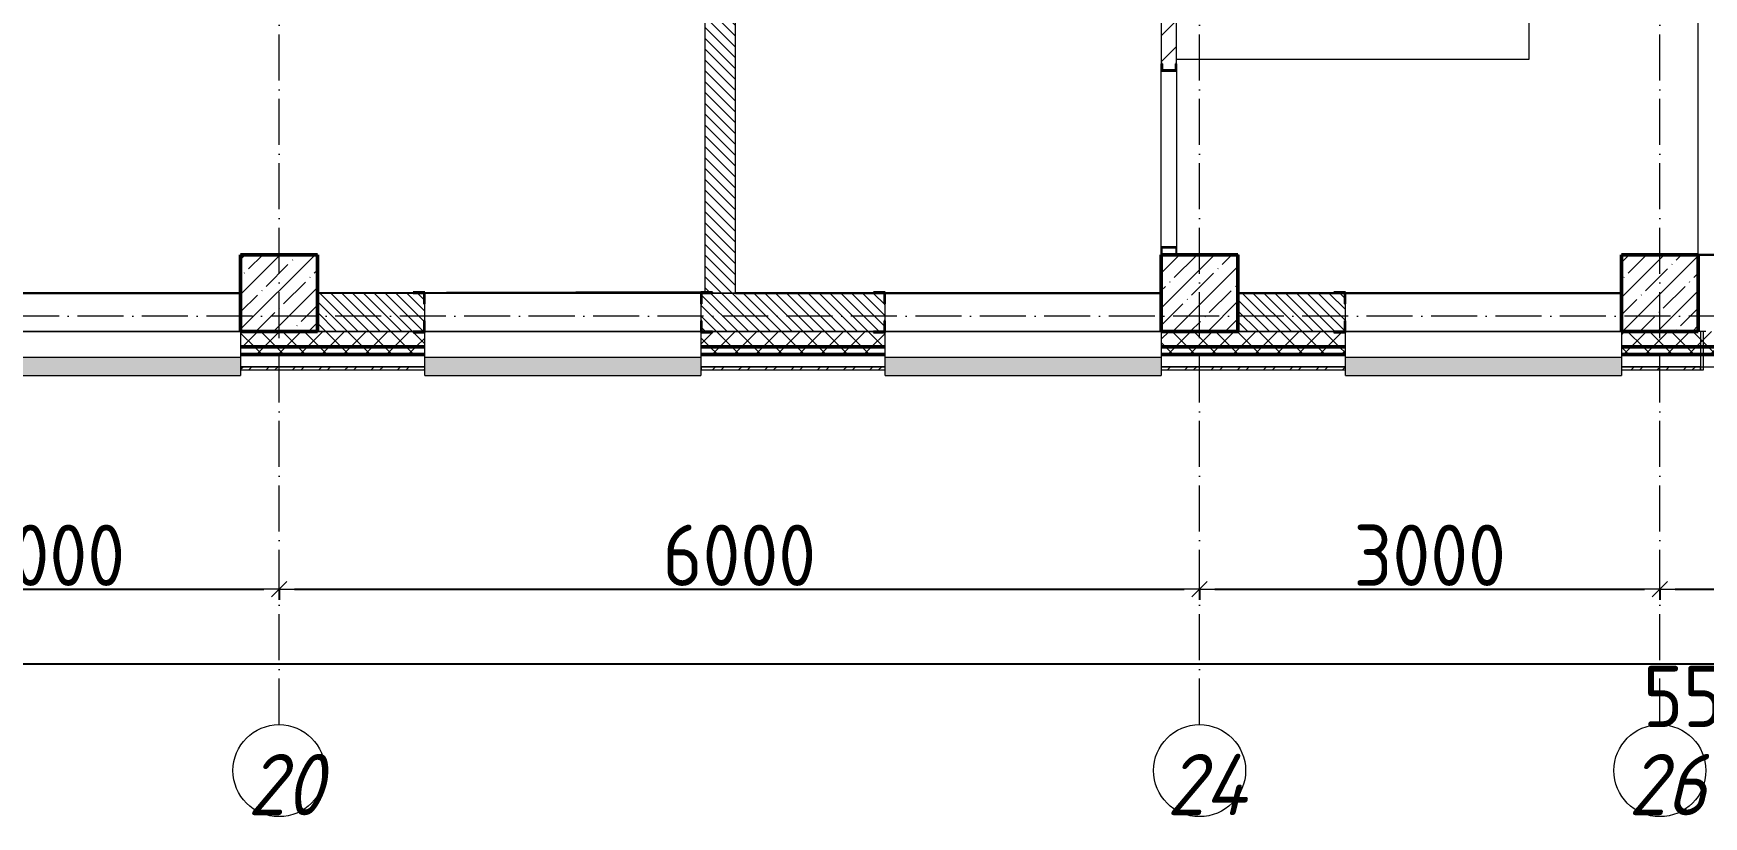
# Model space of a CAD drawing. Header units: millimetres. Extents: x -213536 to 1564669, y 70501 to 942238.
# Drawn here: x 720821 to 731707, y 281199 to 286307 of the extents above; entities that cross this region are included whole.
import ezdxf

# ---------------------------------------------------------------- set-up
doc = ezdxf.new("R2010")
doc.units = ezdxf.units.MM
doc.linetypes.add('50_200_ШТРИХ_1Т_ш5_п1_п1_', pattern=[700, 500, -100, 0, -100])
for name, color, linetype, lineweight in [('3) ЖБ 4м', 3, 'Continuous', 30), ('3.1) ЖБ окна 1.2 м', 102, 'Continuous', 30), ('A-____-____-DIMS', 7, 'Continuous', 9), ('A-FLOR-____-OTLN', 7, 'Continuous', 9), ('A-GENM-____-MCUT', 7, 'Continuous', 25), ('A-GENM-____-OTLN-1', 7, 'Continuous', 25), ('A-GLAZ-____-OTLN', 7, 'Continuous', 9), ('A-WALL-____-MCUT-2', 7, 'Continuous', 50), ('A-WALL-____-MCUT-3', 7, 'Continuous', 9), ('A-WALL-____-OTLN', 7, 'Continuous', 9), ('A-WALL-____-PATT-1', 7, 'Continuous', 9), ('A-WALL-FNSH-MCUT-1', 7, 'Continuous', 9), ('I-WALL-____-OTLN', 7, 'Continuous', 9), ('S-COLS-____-MCUT', 7, 'Continuous', 50), ('S-COLS-____-OTLN', 7, 'Continuous', 9), ('S-GRID-____-IDEN', 7, 'Continuous', 9), ('S-GRID-____-OTLN-1', 7, '50_200_ШТРИХ_1Т_ш5_п1_п1_', 9)]:
    doc.layers.add(name, color=color, linetype=linetype, lineweight=lineweight)
doc.layers.add('A-GLAZ-____-OTLN-1', color=7, linetype='Continuous', lineweight=9, true_color=0xc0c0c0)
doc.styles.add('ISOCPEUR_I', font='isocpeui.ttf', dxfattribs={"width": 0.9, "height": 2.5})
doc.styles.add('СПДС', font='isocpeur.ttf', dxfattribs={"width": 0.9})
doc.dimstyles.new('Размера А3', dxfattribs={"dimtxt": 200, "dimasz": 100, "dimexe": 70, "dimexo": 100, "dimgap": 20, "dimtad": 1, "dimdec": 0, "dimrnd": 10, "dimzin": 0, "dimdsep": 46, "dimtxsty": 'СПДС', "dimblk": 'ARROWHEAD_6', "dimcen": 1, "dimclrd": 256, "dimclre": 256, "dimclrt": 256, "dimazin": 0, "dimtfac": 1, "dimtdec": 0, "dimtmove": 2, "dimatfit": 3, "dimfxl": 1, "dimtolj": 1, "dimtzin": 0, "dimarcsym": 0})
pattern_1 = [(135, (693371.93, 286281.11), (-35.35534, -35.35534), [])]
pattern_2 = [(45, (693371.93, 286281.11), (-70.71068, 70.71068), []), (135, (693371.93, 286281.11), (-70.71068, -70.71068), [])]

# ---------------------------------------------------------------- blocks, each defined once
blk = doc.blocks.new('BSC_Колонна _Прямоугольная - 500х500-V72-АР1_План отверстий 3 этажа в осях 1-64_А-ГГ')
at = {"layer": 'S-COLS-____-OTLN'}
h = blk.add_hatch(dxfattribs=at)
h.set_pattern_fill('FP_109', color=256, style=0, pattern_type=2)
h.set_pattern_definition([(45, (-38050, 1668.96), (-114.04925, 114.04925), []), (45, (-37935.95, 1668.96), (-114.04925, 114.04925), [201.613, -40.323, 3.353, -36.97])])
h.paths.add_polyline_path([(-250, -250), (250, -250), (250, 250), (-250, 250)], flags=0)
at = {"layer": 'S-COLS-____-MCUT'}
for p, q in [((250, 250), (-250, 250)), ((-250, 250), (-250, -250)), ((250, -250), (250, 250)), ((-250, -250), (250, -250))]:
    blk.add_line(p, q, dxfattribs=at)
blk = doc.blocks.new('BSC_Колонна _Прямоугольная - 500х500-V74-АР1_План отверстий 3 этажа в осях 1-64_А-ГГ')
at = {"layer": 'S-COLS-____-OTLN'}
h = blk.add_hatch(dxfattribs=at)
h.set_pattern_fill('FP_111', color=256, style=0, pattern_type=2)
h.set_pattern_definition([(45, (-29050, 1668.96), (-114.04925, 114.04925), []), (45, (-28935.95, 1668.96), (-114.04925, 114.04925), [201.613, -40.323, 3.353, -36.97])])
h.paths.add_polyline_path([(-250, -250), (250, -250), (250, 250), (-250, 250)], flags=0)
at = {"layer": 'S-COLS-____-MCUT'}
for p, q in [((250, 250), (-250, 250)), ((-250, 250), (-250, -250)), ((250, -250), (250, 250)), ((-250, -250), (250, -250))]:
    blk.add_line(p, q, dxfattribs=at)
blk = doc.blocks.new('BSC_Колонна _Прямоугольная - 500х500-V113-АР1_План отверстий 3 этажа в осях 1-64_А-ГГ')
at = {"layer": 'S-COLS-____-OTLN'}
h = blk.add_hatch(dxfattribs=at)
h.set_pattern_fill('FP_136', color=256, style=0, pattern_type=2)
h.set_pattern_definition([(45, (-35050, 1668.96), (-114.04925, 114.04925), []), (45, (-34935.95, 1668.96), (-114.04925, 114.04925), [201.613, -40.323, 3.353, -36.97])])
h.paths.add_polyline_path([(-150, -250), (250, -250), (250, 250), (-250, 250), (-250, -250), (-153, -250)], flags=0)
at = {"layer": 'S-COLS-____-MCUT'}
for p, q in [((-250, 250), (-250, -250)), ((-153, 250), (-247, 250)), ((250, 250), (-150, 250)), ((250, -250), (250, 250)), ((-250, -250), (250, -250))]:
    blk.add_line(p, q, dxfattribs=at)
blk = doc.blocks.new('Фахверк_СКБ_Уголок - 250_2700-27497298-АР1_План отверстий 3 этажа в осях 1-64_А-ГГ')
at = {"layer": 'A-GENM-____-MCUT'}
for p, q in [((200, 181), (125, 181)), ((125, 181), (125, 106)), ((131, 106), (131, 175)), ((131, 175), (200, 175)), ((200, 175), (200, 181)), ((125, 106), (131, 106)), ((131, -6), (125, -6)), ((125, -6), (125, -81)), ((125, -81), (200, -81)), ((131, -75), (131, -6)), ((200, -75), (131, -75)), ((200, -81), (200, -75))]:
    blk.add_line(p, q, dxfattribs=at)
blk = doc.blocks.new('154_Стойка_СКБ_Швеллер - СМ-2180_100-28318692-АР1_План отверстий 3 этажа в осях 1-64_А-ГГ')
at = {"layer": 'A-GENM-____-MCUT'}
for p, q in [((171, 50), (125, 50)), ((125, 50), (125, -50)), ((129.5, 42.4), (171, 42.4)), ((129.5, -42.4), (129.5, 42.4)), ((171, 42.4), (171, 50)), ((125, -50), (171, -50)), ((171, -42.4), (129.5, -42.4)), ((171, -50), (171, -42.4))]:
    blk.add_line(p, q, dxfattribs=at)
blk = doc.blocks.new('154_Фахверк_СКБ_Швеллер - Тип_100_3550_1-28320239-АР1_План отверстий 3 этажа в осях 1-64_А-ГГ')
at = {"layer": 'A-GENM-____-MCUT'}
for p, q in [((175, 50), (125, 50)), ((125, 50), (125, -50)), ((128, 47), (175, 47)), ((128, -47), (128, 47)), ((175, 47), (175, 50)), ((125, -50), (175, -50)), ((175, -47), (128, -47)), ((175, -50), (175, -47))]:
    blk.add_line(p, q, dxfattribs=at)
blk = doc.blocks.new('Отлив_СКБ - Отлив витража_120_НВФ-31885687-АР1_План отверстий 3 этажа в осях 1-64_А-ГГ')
at = {"layer": 'A-GLAZ-____-OTLN-1'}
for points in [[(0, 0), (0, -2), (1800, -2), (1800, 0), (534, 0)], [(0, -2), (0, -120), (1800, -120), (1800, -2), (534, -2)]]:
    blk.add_hatch(color=256, dxfattribs=at).paths.add_polyline_path(points, flags=0)
at = {"layer": 'A-GLAZ-____-OTLN'}
for p, q in [((0, 0), (1800, 0)), ((1800, -2), (0, -2)), ((0, -120), (0, -83)), ((1800, -83), (1800, -120)), ((0, -120), (1800, -120))]:
    blk.add_line(p, q, dxfattribs=at)
blk = doc.blocks.new('Отлив_СКБ - Отлив витража_120_НВФ-V214-АР1_План отверстий 3 этажа в осях 1-64_А-ГГ')
at = {"layer": 'A-GLAZ-____-OTLN-1'}
for points in [[(0, -2), (1800, -2), (1800, 0), (0, 0)], [(731, -120), (1800, -120), (1800, -2), (0, -2), (0, -120)]]:
    blk.add_hatch(color=256, dxfattribs=at).paths.add_polyline_path(points, flags=0)
at = {"layer": 'A-GLAZ-____-OTLN'}
for p, q in [((0, 0), (1800, 0)), ((1800, -2), (0, -2)), ((0, -120), (0, -83)), ((1800, -63), (1800, -120)), ((0, -120), (1800, -120))]:
    blk.add_line(p, q, dxfattribs=at)
blk = doc.blocks.new('Стены 7 - Стены 4-31196221-АР1_План отверстий 3 этажа в осях 1-64_А-ГГ')
at = {"layer": 'A-WALL-____-MCUT-3'}
for p, q in [((-1799, 41030), (-1799, 41010)), ((-1549, 41030), (-1799, 41030)), ((-1799, 41010), (-1549, 41010)), ((-1549, 41010), (-1549, 41030))]:
    blk.add_line(p, q, dxfattribs=at)
blk = doc.blocks.new('Ось сетки - Круг_Ø6_00__ISO-2_5_0_9K_-25732049-АР1_План отверстий 3 этажа в осях 1-64_А-ГГ')
at = {"layer": 'S-GRID-____-IDEN'}
blk.add_circle((0, 0), 3, dxfattribs=at)
blk = doc.blocks.new('ARROWHEAD_6')
at = {"color": 0, "linetype": 'Continuous'}
for p, q in [((0, 0), (-1, 0)), ((-0.5, -0.5), (0.5, 0.5))]:
    blk.add_line(p, q, dxfattribs=at)
blk = doc.blocks.new('*D5537')
at = {"layer": 'A-____-____-DIMS', "lineweight": -2, "transparency": 16777216}
for p, q in [((719422, 282689), (719422, 282613)), ((719522, 282683), (722322, 282683)), ((722422, 282689), (722422, 282613))]:
    blk.add_line(p, q, dxfattribs=at)
at = {"layer": 'Defpoints', "color": 0, "lineweight": 30, "transparency": 16777216}
for p in [(719422, 282789), (722422, 282789), (722422, 282683)]:
    blk.add_point(p, dxfattribs=at)
at = {"layer": 'A-____-____-DIMS', "lineweight": -2, "transparency": 16777216, "xscale": 100, "yscale": 100, "zscale": 100, "rotation": 180}
blk.add_blockref('ARROWHEAD_6', (719422, 282683), dxfattribs=at)
at = {"layer": 'A-____-____-DIMS', "lineweight": -2, "transparency": 16777216, "xscale": 100, "yscale": 100, "zscale": 100}
blk.add_blockref('ARROWHEAD_6', (722422, 282683), dxfattribs=at)
at = {"layer": 'A-____-____-DIMS', "transparency": 16777216, "insert": (720922, 282903), "char_height": 400, "attachment_point": 5, "style": 'СПДС'}
blk.add_mtext('\\A1;3000', dxfattribs=at)
blk = doc.blocks.new('*D5538')
at = {"layer": 'A-____-____-DIMS', "lineweight": -2, "transparency": 16777216}
for p, q in [((722422, 282689), (722422, 282613)), ((722522, 282683), (728322, 282683)), ((728422, 282689), (728422, 282613))]:
    blk.add_line(p, q, dxfattribs=at)
at = {"layer": 'Defpoints', "color": 0, "lineweight": 30, "transparency": 16777216}
for p in [(722422, 282789), (728422, 282789), (728422, 282683)]:
    blk.add_point(p, dxfattribs=at)
at = {"layer": 'A-____-____-DIMS', "lineweight": -2, "transparency": 16777216, "xscale": 100, "yscale": 100, "zscale": 100, "rotation": 180}
blk.add_blockref('ARROWHEAD_6', (722422, 282683), dxfattribs=at)
at = {"layer": 'A-____-____-DIMS', "lineweight": -2, "transparency": 16777216, "xscale": 100, "yscale": 100, "zscale": 100}
blk.add_blockref('ARROWHEAD_6', (728422, 282683), dxfattribs=at)
at = {"layer": 'A-____-____-DIMS', "transparency": 16777216, "insert": (725422, 282903), "char_height": 400, "attachment_point": 5, "style": 'СПДС'}
blk.add_mtext('\\A1;6000', dxfattribs=at)
blk = doc.blocks.new('*D5539')
at = {"layer": 'A-____-____-DIMS', "lineweight": -2, "transparency": 16777216}
for p, q in [((728422, 282689), (728422, 282613)), ((728522, 282683), (731322, 282683)), ((731422, 282689), (731422, 282613))]:
    blk.add_line(p, q, dxfattribs=at)
at = {"layer": 'Defpoints', "color": 0, "lineweight": 30, "transparency": 16777216}
for p in [(728422, 282789), (731422, 282789), (731422, 282683)]:
    blk.add_point(p, dxfattribs=at)
at = {"layer": 'A-____-____-DIMS', "lineweight": -2, "transparency": 16777216, "xscale": 100, "yscale": 100, "zscale": 100, "rotation": 180}
blk.add_blockref('ARROWHEAD_6', (728422, 282683), dxfattribs=at)
at = {"layer": 'A-____-____-DIMS', "lineweight": -2, "transparency": 16777216, "xscale": 100, "yscale": 100, "zscale": 100}
blk.add_blockref('ARROWHEAD_6', (731422, 282683), dxfattribs=at)
at = {"layer": 'A-____-____-DIMS', "transparency": 16777216, "insert": (729922, 282903), "char_height": 400, "attachment_point": 5, "style": 'СПДС'}
blk.add_mtext('\\A1;3000', dxfattribs=at)
blk = doc.blocks.new('*D5540')
at = {"layer": 'A-____-____-DIMS', "lineweight": -2, "transparency": 16777216}
for p, q in [((731422, 282689), (731422, 282613)), ((731522, 282683), (731872, 282683)), ((731972, 282689), (731972, 282613))]:
    blk.add_line(p, q, dxfattribs=at)
at = {"layer": 'Defpoints', "color": 0, "lineweight": 30, "transparency": 16777216}
for p in [(731422, 282789), (731972, 282789), (731972, 282683)]:
    blk.add_point(p, dxfattribs=at)
at = {"layer": 'A-____-____-DIMS', "lineweight": -2, "transparency": 16777216, "xscale": 100, "yscale": 100, "zscale": 100, "rotation": 180}
blk.add_blockref('ARROWHEAD_6', (731422, 282683), dxfattribs=at)
at = {"layer": 'A-____-____-DIMS', "lineweight": -2, "transparency": 16777216, "xscale": 100, "yscale": 100, "zscale": 100}
blk.add_blockref('ARROWHEAD_6', (731972, 282683), dxfattribs=at)
at = {"layer": 'A-____-____-DIMS', "transparency": 16777216, "insert": (731697, 281983), "char_height": 400, "attachment_point": 5, "style": 'СПДС'}
blk.add_mtext('\\A1;550', dxfattribs=at)
blk = doc.blocks.new('*D5390')
at = {"layer": 'A-____-____-DIMS', "lineweight": -2, "transparency": 16777216}
for p, q in [((691022, 282200), (691022, 282124)), ((691122, 282194), (794422, 282194)), ((794522, 282200), (794522, 282124))]:
    blk.add_line(p, q, dxfattribs=at)
at = {"layer": 'Defpoints', "color": 0, "lineweight": 30, "transparency": 16777216}
for p in [(691022, 282300), (794522, 282300), (794522, 282194)]:
    blk.add_point(p, dxfattribs=at)
at = {"layer": 'A-____-____-DIMS', "lineweight": -2, "transparency": 16777216, "xscale": 100, "yscale": 100, "zscale": 100, "rotation": 180}
blk.add_blockref('ARROWHEAD_6', (691022, 282194), dxfattribs=at)
at = {"layer": 'A-____-____-DIMS', "lineweight": -2, "transparency": 16777216, "xscale": 100, "yscale": 100, "zscale": 100}
blk.add_blockref('ARROWHEAD_6', (794522, 282194), dxfattribs=at)
at = {"layer": 'A-____-____-DIMS', "transparency": 16777216, "insert": (742772, 282414), "char_height": 400, "attachment_point": 5, "style": 'СПДС'}
blk.add_mtext('\\A1;103500', dxfattribs=at)

msp = doc.modelspace()

# ---------------------------------------------------------------- hatches: boundary and pattern name
at = {"layer": 'A-WALL-____-PATT-1'}
h = msp.add_hatch(dxfattribs=at)
h.set_pattern_fill('FP_6', color=256, style=0, pattern_type=2)
h.set_pattern_definition(pattern_1)
h.paths.add_polyline_path([(725396.9, 284612.2), (725396.9, 291712.2), (725196.9, 291712.2), (725196.9, 284618.2), (725246.9, 284618.2), (725246.9, 284612.2)], flags=0)
h = msp.add_hatch(dxfattribs=at)
h.set_pattern_fill('FP_4', color=256, style=0, pattern_type=2)
h.set_pattern_definition([(45, (693371.93, 286281.11), (-84.8528, 84.8528), [])])
h.paths.add_polyline_path([(728174.9, 284862.2), (728268.9, 284862.2), (728268.9, 284909.2), (728174.9, 284909.2)], flags=0)
h.paths.add_polyline_path([(728264.3, 286066.7), (728264.3, 286108.2), (728271.9, 286108.2), (728271.9, 288762.2), (728171.9, 288762.2), (728172.8, 286108.2), (728179.5, 286108.2), (728179.5, 286066.7)], flags=0)
h.paths.add_polyline_path([(728268.9, 288765.2), (728268.9, 288812.2), (728271.9, 288812.2), (728271.9, 291462.2), (728171.9, 291462.2), (728171.9, 288812.2), (728174.9, 288812.2), (728174.9, 288765.2), (728222, 288765.2)], flags=0)
h = msp.add_hatch(dxfattribs=at)
h.set_pattern_fill('FP_6', color=256, style=0, pattern_type=2)
h.set_pattern_definition(pattern_1)
h.paths.add_polyline_path([(725177.9, 284362.2), (726365.9, 284362.2), (726365.9, 284431.2), (726371.9, 284431.2), (726371.9, 284543.2), (726365.9, 284543.2), (726365.9, 284612.2), (725177.9, 284612.2), (725177.9, 284543.2), (725171.9, 284543.2), (725172.6, 284431.2), (725177.9, 284431.2)], flags=0)
h.paths.add_polyline_path([(723365.9, 284362.2), (723365.9, 284431.2), (723371.9, 284431.2), (723371.9, 284543.2), (723365.9, 284543.2), (723365.9, 284612.2), (722671.9, 284612.2), (722671.9, 284362.2), (723296.9, 284362.2)], flags=0)
h = msp.add_hatch(dxfattribs=at)
h.set_pattern_fill('FP_6', color=256, style=0, pattern_type=2)
h.set_pattern_definition(pattern_1)
h.paths.add_polyline_path([(729365.9, 284362.2), (729365.9, 284431.2), (729371.9, 284431.2), (729371.9, 284543.2), (729365.9, 284543.2), (729365.9, 284612.2), (728671.9, 284612.2), (728671.9, 284362.2), (729296.9, 284362.2)], flags=0)
h = msp.add_hatch(dxfattribs=at)
h.set_pattern_fill('FP_1', color=256, style=0, pattern_type=2)
h.set_pattern_definition(pattern_2)
h.paths.add_polyline_path([(794121.9, 284262.2), (794621.9, 284262.2), (794621.9, 284362.2), (785596.9, 284362.2), (785596.9, 284356.2), (785521.9, 284356.2), (785521.9, 284262.2), (794103.7, 284262.2)], flags=0)
h.paths.add_polyline_path([(782615.2, 284262.2), (783721.9, 284262.2), (783721.9, 284356.2), (783646.9, 284356.2), (783646.9, 284362.2), (775771.9, 284362.2), (775771.9, 284262.2), (782371.9, 284262.2)], flags=0)
h.paths.add_polyline_path([(774771.9, 284262.2), (774771.9, 284362.2), (773646.9, 284362.2), (773646.9, 284356.2), (773571.9, 284356.2), (773571.9, 284262.2), (774661.6, 284262.2)], flags=0)
h.paths.add_polyline_path([(771771.9, 284262.2), (771771.9, 284356.2), (771696.9, 284356.2), (771696.9, 284362.2), (770646.9, 284362.2), (770646.9, 284356.2), (770571.9, 284356.2), (770571.9, 284262.2), (771126.7, 284262.2)], flags=0)
h.paths.add_polyline_path([(768771.9, 284262.2), (768771.9, 284362.2), (767646.9, 284362.2), (767646.9, 284356.2), (767571.9, 284356.2), (767571.9, 284262.2), (767646.9, 284262.2)], flags=0)
h.paths.add_polyline_path([(764371.9, 284262.2), (765771.9, 284262.2), (765771.9, 284362.2), (764446.9, 284362.2), (764446.9, 284356.2), (764371.9, 284356.2)], flags=0)
h.paths.add_polyline_path([(762289.4, 284262.2), (762571.9, 284262.2), (762571.9, 284356.2), (762496.9, 284356.2), (762496.9, 284362.2), (761446.9, 284362.2), (761446.9, 284356.2), (761371.9, 284356.2), (761371.9, 284262.2), (761405.6, 284262.2)], flags=0)
h.paths.add_polyline_path([(759571.9, 284262.2), (759571.9, 284362.2), (758446.9, 284362.2), (758446.9, 284356.2), (758371.9, 284356.2), (758371.9, 284262.2), (758446.9, 284262.2)], flags=0)
h.paths.add_polyline_path([(756221.9, 284262.2), (756571.9, 284262.2), (756571.9, 284356.2), (756496.9, 284356.2), (756496.9, 284362.2), (755446.9, 284362.2), (755446.9, 284356.2), (755371.9, 284356.2), (755371.9, 284262.2), (756103.2, 284262.2)], flags=0)
h.paths.add_polyline_path([(753571.9, 284262.2), (753571.9, 284356.2), (753496.9, 284356.2), (753496.9, 284362.2), (752446.9, 284362.2), (752446.9, 284356.2), (752371.9, 284356.2), (752371.9, 284262.2), (753452, 284262.2)], flags=0)
h.paths.add_polyline_path([(750571.9, 284262.2), (750571.9, 284356.2), (750496.9, 284356.2), (750496.9, 284362.2), (749446.9, 284362.2), (749446.9, 284356.2), (749371.9, 284356.2), (749371.9, 284262.2), (749917.1, 284262.2)], flags=0)
h.paths.add_polyline_path([(746382.2, 284262.2), (747571.9, 284262.2), (747571.9, 284356.2), (747496.9, 284356.2), (747496.9, 284362.2), (746446.9, 284362.2), (746446.9, 284356.2), (746371.9, 284356.2), (746371.9, 284262.2), (746377.9, 284262.2)], flags=0)
h.paths.add_polyline_path([(743371.9, 284262.2), (744571.9, 284262.2), (744571.9, 284356.2), (744496.9, 284356.2), (744496.9, 284362.2), (743446.9, 284362.2), (743446.9, 284356.2), (743371.9, 284356.2)], flags=0)
h.paths.add_polyline_path([(738428.6, 284262.2), (738571.9, 284262.2), (738571.9, 284356.2), (738496.9, 284356.2), (738496.9, 284362.2), (737446.9, 284362.2), (737446.9, 284356.2), (737371.9, 284356.2), (737371.9, 284262.2), (738221.9, 284262.2)], flags=0)
h.paths.add_polyline_path([(735571.9, 284262.2), (735571.9, 284356.2), (735496.9, 284356.2), (735496.9, 284362.2), (734446.9, 284362.2), (734446.9, 284356.2), (734371.9, 284356.2), (734371.9, 284262.2), (735565.9, 284262.2)], flags=0)
h.paths.add_polyline_path([(732242.5, 284262.2), (732571.9, 284262.2), (732571.9, 284356.2), (732496.9, 284356.8), (732496.9, 284362.2), (731171.9, 284362.2), (731171.9, 284262.2)], flags=0)
h.paths.add_polyline_path([(728707.5, 284262.2), (729371.9, 284262.2), (729371.9, 284356.2), (729296.9, 284356.2), (729296.9, 284362.2), (728171.9, 284362.2), (728171.9, 284262.2)], flags=0)
h.paths.add_polyline_path([(726371.9, 284262.2), (726371.9, 284356.2), (726296.9, 284356.2), (726296.9, 284362.2), (725246.9, 284362.2), (725246.9, 284356.2), (725171.9, 284356.2), (725172.6, 284262.2), (726365.9, 284262.2)], flags=0)
h.paths.add_polyline_path([(723371.9, 284262.2), (723371.9, 284356.2), (723296.9, 284356.2), (723296.9, 284362.2), (722171.9, 284362.2), (722171.9, 284262.2), (722521.4, 284262.2)], flags=0)
h.paths.add_polyline_path([(720371.9, 284262.2), (720371.9, 284356.2), (720296.9, 284356.2), (720296.9, 284362.2), (719171.9, 284362.2), (719171.9, 284262.2), (719870.2, 284262.2)], flags=0)
h.paths.add_polyline_path([(717371.9, 284262.2), (717371.9, 284356.2), (717296.9, 284356.2), (717296.9, 284362.2), (716246.9, 284362.2), (716246.9, 284356.2), (716171.9, 284356.2), (716171.9, 284262.2), (716335.3, 284262.2)], flags=0)
h.paths.add_polyline_path([(707498, 284262.2), (708371.9, 284262.2), (708371.9, 284356.2), (708296.9, 284356.2), (708296.9, 284362.2), (707246.9, 284362.2), (707246.9, 284356.2), (707171.9, 284356.2), (707171.9, 284262.2)], flags=0)
h.paths.add_polyline_path([(705730.5, 284262.2), (706171.9, 284262.2), (706171.9, 284356.2), (706096.9, 284356.2), (706096.9, 284362.2), (700846.9, 284362.2), (700846.9, 284356.2), (700771.9, 284356.2), (700771.9, 284262.2), (704271.9, 284262.2)], flags=0)
h.paths.add_polyline_path([(698660.6, 284262.2), (699771.9, 284262.2), (699771.9, 284356.2), (699696.9, 284356.2), (699696.9, 284362.2), (690921.9, 284362.2), (690921.9, 284262.2), (696893.2, 284262.2)], flags=0)
h = msp.add_hatch(dxfattribs=at)
h.set_pattern_fill('FP_1', color=256, style=0, pattern_type=2)
h.set_pattern_definition(pattern_2)
h.paths.add_polyline_path([(794621.9, 284212.2), (794721.9, 284212.2), (794721.9, 284262.2), (785521.9, 284262.2), (785521.9, 284212.2), (794103.7, 284212.2)], flags=0)
h.paths.add_polyline_path([(782615.2, 284212.2), (783721.9, 284212.2), (783721.9, 284262.2), (775771.9, 284262.2), (775771.9, 284212.2), (781731.5, 284212.2)], flags=0)
h.paths.add_polyline_path([(774661.6, 284212.2), (774771.9, 284212.2), (774771.9, 284262.2), (773571.9, 284262.2), (773571.9, 284212.2), (773777.9, 284212.2)], flags=0)
h.paths.add_polyline_path([(770571.9, 284212.2), (771771.9, 284212.2), (771771.9, 284262.2), (770571.9, 284262.2)], flags=0)
h.paths.add_polyline_path([(767591.8, 284212.2), (768771.9, 284212.2), (768771.9, 284262.2), (767571.9, 284262.2), (767571.9, 284212.2)], flags=0)
h.paths.add_polyline_path([(765771.9, 284212.2), (765771.9, 284262.2), (764371.9, 284262.2), (764371.9, 284212.2), (764940.6, 284212.2)], flags=0)
h.paths.add_polyline_path([(762571.9, 284212.2), (762571.9, 284262.2), (761371.9, 284262.2), (761371.9, 284212.2), (762289.4, 284212.2)], flags=0)
h.paths.add_polyline_path([(759571.9, 284212.2), (759571.9, 284262.2), (758371.9, 284262.2), (758371.9, 284212.2)], flags=0)
h.paths.add_polyline_path([(756571.9, 284212.2), (756571.9, 284262.2), (755371.9, 284262.2), (755371.9, 284212.2), (756103.2, 284212.2)], flags=0)
h.paths.add_polyline_path([(752371.9, 284212.2), (753571.9, 284212.2), (753571.9, 284262.2), (752371.9, 284262.2)], flags=0)
h.paths.add_polyline_path([(749371.9, 284212.2), (750571.9, 284212.2), (750571.9, 284262.2), (749371.9, 284262.2)], flags=0)
h.paths.add_polyline_path([(746382.2, 284212.2), (747571.9, 284212.2), (747571.9, 284262.2), (746371.9, 284262.2), (746371.9, 284212.2)], flags=0)
h.paths.add_polyline_path([(744571.9, 284212.2), (744571.9, 284262.2), (743371.9, 284262.2), (743371.9, 284212.2), (743731, 284212.2)], flags=0)
h.paths.add_polyline_path([(738428.6, 284212.2), (738571.9, 284212.2), (738571.9, 284262.2), (737371.9, 284262.2), (737371.9, 284212.2), (737544.9, 284212.2)], flags=0)
h.paths.add_polyline_path([(735571.9, 284212.2), (735571.9, 284262.2), (734371.9, 284262.2), (734371.9, 284212.2), (734893.7, 284212.2)], flags=0)
h.paths.add_polyline_path([(732242.5, 284212.2), (732571.9, 284212.2), (732571.9, 284262.2), (731171.9, 284262.2), (731171.9, 284212.2)], flags=0)
h.paths.add_polyline_path([(729371.9, 284212.2), (729371.9, 284262.2), (728171.9, 284262.2), (728171.9, 284212.2), (728707.5, 284212.2)], flags=0)
h.paths.add_polyline_path([(726371.9, 284212.2), (726371.9, 284262.2), (725171.9, 284262.2), (725172.6, 284212.2)], flags=0)
h.paths.add_polyline_path([(723371.9, 284212.2), (723371.9, 284262.2), (722171.9, 284262.2), (722171.9, 284212.2), (722521.4, 284212.2)], flags=0)
h.paths.add_polyline_path([(720371.9, 284212.2), (720371.9, 284262.2), (719171.9, 284262.2), (719171.9, 284212.2), (719870.2, 284212.2)], flags=0)
h.paths.add_polyline_path([(716335.3, 284212.2), (717371.9, 284212.2), (717371.9, 284262.2), (716171.9, 284262.2), (716171.9, 284212.2)], flags=0)
h.paths.add_polyline_path([(707171.9, 284212.2), (708371.9, 284212.2), (708371.9, 284262.2), (707171.9, 284262.2)], flags=0)
h.paths.add_polyline_path([(706171.9, 284212.2), (706171.9, 284262.2), (700771.9, 284262.2), (700771.9, 284212.2), (705730.5, 284212.2)], flags=0)
h.paths.add_polyline_path([(699544.4, 284212.2), (699771.9, 284212.2), (699771.9, 284262.2), (690821.9, 284262.2), (690821.9, 284212.2), (698660.6, 284212.2)], flags=0)
h = msp.add_hatch(dxfattribs=at)
h.set_pattern_fill('FP_3', color=256, style=0, pattern_type=2)
h.set_pattern_definition([(45, (693371.93, 286281.11), (-85.5366, 85.5366), []), (45, (693428.95, 286281.11), (-85.5366, 85.5366), [])])
h.paths.add_polyline_path([(731686.9, 284112.2), (731686.9, 284132.2), (731172.9, 284132.2), (731172.9, 284112.2)], flags=0)
h.paths.add_polyline_path([(729371.9, 284112.2), (729371.9, 284132.2), (728171.9, 284132.2), (728171.9, 284112.2), (728707.5, 284112.2)], flags=0)
h.paths.add_polyline_path([(726371.9, 284112.2), (726371.9, 284132.2), (725172.9, 284132.2), (725172.9, 284112.2)], flags=0)
h.paths.add_polyline_path([(723371.9, 284112.2), (723371.9, 284132.2), (722171.9, 284132.2), (722171.9, 284112.2), (722521.4, 284112.2)], flags=0)
h.paths.add_polyline_path([(719870.2, 284112.2), (720371.9, 284112.2), (720371.9, 284132.2), (719172.9, 284132.2), (719172.9, 284112.2)], flags=0)
h.paths.add_polyline_path([(717371.9, 284112.2), (717371.9, 284132.2), (716171.9, 284132.2), (716171.9, 284112.2), (716335.3, 284112.2)], flags=0)
h.paths.add_polyline_path([(707498, 284112.2), (708371.9, 284112.2), (708371.9, 284132.2), (707171.9, 284132.2), (707171.9, 284112.2)], flags=0)
h.paths.add_polyline_path([(706171.9, 284112.2), (706171.9, 284132.2), (700771.9, 284132.2), (700771.9, 284112.2), (705730.5, 284112.2)], flags=0)
h.paths.add_polyline_path([(699544.4, 284112.2), (699771.9, 284112.2), (699771.9, 284132.2), (690691.9, 284132.2), (690691.9, 284112.2), (698660.6, 284112.2)], flags=0)

# ---------------------------------------------------------------- linework, layer by layer
at = {"layer": '3) ЖБ 4м'}
for points in [[(722171.9, 284612.2), (722171.9, 284862.2), (722671.9, 284862.2), (722671.9, 284612.2)], [(728171.9, 284612.2), (728173.4, 284862.2)], [(728268.9, 284862.2), (728671.9, 284862.2), (728671.9, 284612.2)], [(731171.9, 284612.2), (731171.9, 284862.2), (732221.9, 284862.2), (732221.9, 284612.2)]]:
    msp.add_lwpolyline(points, dxfattribs=at)
at = {"layer": '3.1) ЖБ окна 1.2 м'}
for points in [[(719671.9, 284612.2), (722171.9, 284612.2)], [(722671.9, 284612.2), (725196.9, 284618.2)], [(725396.9, 284612.2), (728171.9, 284612.2)], [(728671.9, 284612.2), (731171.9, 284612.2)]]:
    msp.add_lwpolyline(points, dxfattribs=at)
at = {"layer": 'A-FLOR-____-OTLN'}
msp.add_line((731671.9, 284862.2), (731671.9, 291462.2), dxfattribs=at)
at = {"layer": 'A-WALL-____-MCUT-2'}
for p, q in [((722171.9, 284262.2), (723371.9, 284262.2)), ((725171.9, 284262.2), (726371.9, 284262.2)), ((728171.9, 284262.2), (729371.9, 284262.2)), ((731171.9, 284262.2), (732571.9, 284262.2)), ((722171.9, 284212.2), (723371.9, 284212.2)), ((725171.9, 284212.2), (726371.9, 284212.2)), ((728171.9, 284212.2), (729371.9, 284212.2)), ((731171.9, 284212.2), (732571.9, 284212.2))]:
    msp.add_line(p, q, dxfattribs=at)
at = {"layer": 'A-WALL-____-MCUT-3'}
for p, q in [((725396.9, 284612.2), (725396.9, 291712.2)), ((725196.9, 291512.2), (725196.9, 284618.2)), ((723296.9, 284612.2), (722671.9, 284612.2)), ((725246.9, 284612.2), (725396.9, 284612.2)), ((726296.9, 284612.2), (725246.9, 284612.2)), ((729296.9, 284612.2), (728671.9, 284612.2)), ((723371.9, 284431.2), (723371.9, 284543.2)), ((725171.9, 284543.2), (725171.9, 284431.2)), ((726371.9, 284431.2), (726371.9, 284543.2)), ((729371.9, 284431.2), (729371.9, 284543.2)), ((722171.9, 284362.2), (722171.9, 284132.2)), ((723296.9, 284362.2), (722671.9, 284362.2)), ((722671.9, 284362.2), (723296.9, 284362.2)), ((723371.9, 284132.2), (723371.9, 284356.2)), ((725171.9, 284356.2), (725171.9, 284132.2)), ((726296.9, 284362.2), (725246.9, 284362.2)), ((725246.9, 284362.2), (726296.9, 284362.2)), ((726371.9, 284132.2), (726371.9, 284356.2)), ((728171.9, 284362.2), (728171.9, 284132.2)), ((729296.9, 284362.2), (728671.9, 284362.2)), ((728671.9, 284362.2), (729296.9, 284362.2)), ((729371.9, 284132.2), (729371.9, 284356.2)), ((731171.9, 284362.2), (731171.9, 284132.2)), ((731721.9, 284362.2), (731671.9, 284362.2)), ((722171.9, 284132.2), (723371.9, 284132.2)), ((725171.9, 284132.2), (726371.9, 284132.2)), ((728171.9, 284132.2), (729371.9, 284132.2)), ((731171.9, 284132.2), (732571.9, 284132.2))]:
    msp.add_line(p, q, dxfattribs=at)
at = {"layer": 'A-WALL-____-OTLN'}
for p, q in [((720371.9, 284612.2), (722171.9, 284612.2)), ((723371.9, 284612.2), (725171.9, 284612.2)), ((726371.9, 284612.2), (728171.9, 284612.2)), ((729371.9, 284612.2), (731171.9, 284612.2)), ((720371.9, 284362.2), (722171.9, 284362.2)), ((722171.9, 284362.2), (720371.9, 284362.2)), ((723371.9, 284362.2), (725171.9, 284362.2)), ((725171.9, 284362.2), (723371.9, 284362.2)), ((726371.9, 284362.2), (728171.9, 284362.2)), ((728171.9, 284362.2), (726371.9, 284362.2)), ((729371.9, 284362.2), (731171.9, 284362.2)), ((731171.9, 284362.2), (729371.9, 284362.2)), ((725172.9, 284112.2), (725171.9, 284112.2)), ((731172.9, 284112.2), (731171.9, 284112.2))]:
    msp.add_line(p, q, dxfattribs=at)
at = {"layer": 'A-WALL-FNSH-MCUT-1'}
for p, q in [((728171.9, 288762.2), (728171.9, 286108.2)), ((728271.9, 286108.2), (728271.9, 288762.2)), ((723371.9, 284132.2), (722171.9, 284132.2)), ((722171.9, 284132.2), (722171.9, 284112.2)), ((723371.9, 284112.2), (723371.9, 284132.2)), ((726371.9, 284132.2), (725172.9, 284132.2)), ((725172.9, 284132.2), (725172.9, 284112.2)), ((726371.9, 284112.2), (726371.9, 284132.2)), ((729371.9, 284132.2), (728171.9, 284132.2)), ((728171.9, 284132.2), (728171.9, 284112.2)), ((729371.9, 284112.2), (729371.9, 284132.2)), ((731686.9, 284132.2), (731172.9, 284132.2)), ((731172.9, 284132.2), (731172.9, 284112.2)), ((731686.9, 284112.2), (731686.9, 284132.2)), ((722171.9, 284112.2), (723371.9, 284112.2)), ((725172.9, 284112.2), (726371.9, 284112.2)), ((728171.9, 284112.2), (729371.9, 284112.2)), ((731172.9, 284112.2), (731686.9, 284112.2))]:
    msp.add_line(p, q, dxfattribs=at)
at = {"layer": 'I-WALL-____-OTLN'}
for p, q in [((730566.9, 291462.2), (730566.9, 286137.2)), ((730566.9, 286137.2), (728271.9, 286137.2)), ((728171.9, 284912.2), (728171.9, 286062.2)), ((728271.9, 286062.2), (728271.9, 284912.2))]:
    msp.add_line(p, q, dxfattribs=at)
at = {"layer": 'S-GRID-____-OTLN-1', "color": 251, "ltscale": 0.6, "true_color": 0x636466}
for p, q in [((722421.9, 281798.5), (722421.9, 296431.7)), ((728421.9, 281798.5), (728421.9, 296431.7)), ((731421.9, 281798.5), (731421.9, 296431.7)), ((797446.3, 284462.2), (688703.2, 284462.2))]:
    msp.add_line(p, q, dxfattribs=at)

# ---------------------------------------------------------------- block references
at = {"layer": 'A-GENM-____-OTLN-1'}
for name, p, rotation in [('154_Стойка_СКБ_Швеллер - СМ-2180_100-28318692-АР1_План отверстий 3 этажа в осях 1-64_А-ГГ', (728221.9, 285937.2), 89.99999999999991), ('154_Фахверк_СКБ_Швеллер - Тип_100_3550_1-28320239-АР1_План отверстий 3 этажа в осях 1-64_А-ГГ', (728221.9, 285037.2), 269.9999999999999), ('Фахверк_СКБ_Уголок - 250_2700-27497298-АР1_План отверстий 3 этажа в осях 1-64_А-ГГ', (723496.9, 284537.2), 180), ('Фахверк_СКБ_Уголок - 250_2700-27497298-АР1_План отверстий 3 этажа в осях 1-64_А-ГГ', (726496.9, 284537.2), 180), ('Фахверк_СКБ_Уголок - 250_2700-27497298-АР1_План отверстий 3 этажа в осях 1-64_А-ГГ', (729496.9, 284537.2), 180)]:
    msp.add_blockref(name, p, dxfattribs=dict(at, rotation=rotation))
msp.add_blockref('Фахверк_СКБ_Уголок - 250_2700-27497298-АР1_План отверстий 3 этажа в осях 1-64_А-ГГ', (725046.9, 284437.2), dxfattribs=at)
at = {"layer": 'A-GLAZ-____-OTLN'}
for name, p in [('Отлив_СКБ - Отлив витража_120_НВФ-31885687-АР1_План отверстий 3 этажа в осях 1-64_А-ГГ', (720371.9, 284195.2)), ('Отлив_СКБ - Отлив витража_120_НВФ-V214-АР1_План отверстий 3 этажа в осях 1-64_А-ГГ', (723371.9, 284195.2)), ('Отлив_СКБ - Отлив витража_120_НВФ-31885687-АР1_План отверстий 3 этажа в осях 1-64_А-ГГ', (726371.9, 284195.2)), ('Отлив_СКБ - Отлив витража_120_НВФ-V214-АР1_План отверстий 3 этажа в осях 1-64_А-ГГ', (729371.9, 284195.2))]:
    msp.add_blockref(name, p, dxfattribs=at)
at = {"layer": 'A-WALL-____-OTLN', "rotation": 89.9999999999999}
msp.add_blockref('Стены 7 - Стены 4-31196221-АР1_План отверстий 3 этажа в осях 1-64_А-ГГ', (772717.2, 285910.7), dxfattribs=at)
at = {"layer": 'S-COLS-____-OTLN'}
for name, p in [('BSC_Колонна _Прямоугольная - 500х500-V74-АР1_План отверстий 3 этажа в осях 1-64_А-ГГ', (722421.9, 284612.2)), ('BSC_Колонна _Прямоугольная - 500х500-V113-АР1_План отверстий 3 этажа в осях 1-64_А-ГГ', (728421.9, 284612.2)), ('BSC_Колонна _Прямоугольная - 500х500-V72-АР1_План отверстий 3 этажа в осях 1-64_А-ГГ', (731421.9, 284612.2))]:
    msp.add_blockref(name, p, dxfattribs=at)
at = {"layer": 'S-GRID-____-IDEN', "xscale": 99.99999999999993, "yscale": 99.99999999999993, "zscale": 99.99999999999993}
for p in [(722421.9, 281498.5), (728421.9, 281498.5), (731421.9, 281498.5)]:
    msp.add_blockref('Ось сетки - Круг_Ø6_00__ISO-2_5_0_9K_-25732049-АР1_План отверстий 3 этажа в осях 1-64_А-ГГ', p, dxfattribs=at)

# ---------------------------------------------------------------- texts
at = {"layer": 'S-GRID-____-IDEN', "char_height": 400, "attachment_point": 1, "style": 'ISOCPEUR_I'}
for s, insert, width in [('20', (722217, 281607.3), 404.05), ('24', (728208, 281607.3), 425.696), ('26', (731217, 281607.3), 404.05)]:
    msp.add_mtext(s, dxfattribs=dict(at, insert=insert, width=width))

# ---------------------------------------------------------------- dimensions: what is measured, and where the dimension line sits
at = {"layer": 'A-____-____-DIMS'}
for base, p1, p2, picture, middle in [((722421.9, 282682.6), (719421.9, 282788.7), (722421.9, 282788.7), '*D5537', (720921.9, 282902.6)), ((728421.9, 282682.6), (722421.9, 282788.7), (728421.9, 282788.7), '*D5538', (725421.9, 282902.6)), ((731421.9, 282682.6), (728421.9, 282788.7), (731421.9, 282788.7), '*D5539', (729921.9, 282902.6)), ((731971.9, 282682.6), (731421.9, 282788.7), (731971.9, 282788.7), '*D5540', (731696.9, 281982.6)), ((794521.9, 282194.4), (691021.9, 282300.4), (794521.9, 282300.4), '*D5390', (742771.9, 282414.4))]:
    dim = msp.add_linear_dim(base=base, p1=p1, p2=p2, dimstyle='Размера А3', override={"dimtxt": 400}, dxfattribs=at)
    dim.commit()
    dim.dimension.update_dxf_attribs({"geometry": picture, "text_midpoint": middle})

doc.saveas('drawing.dxf')
